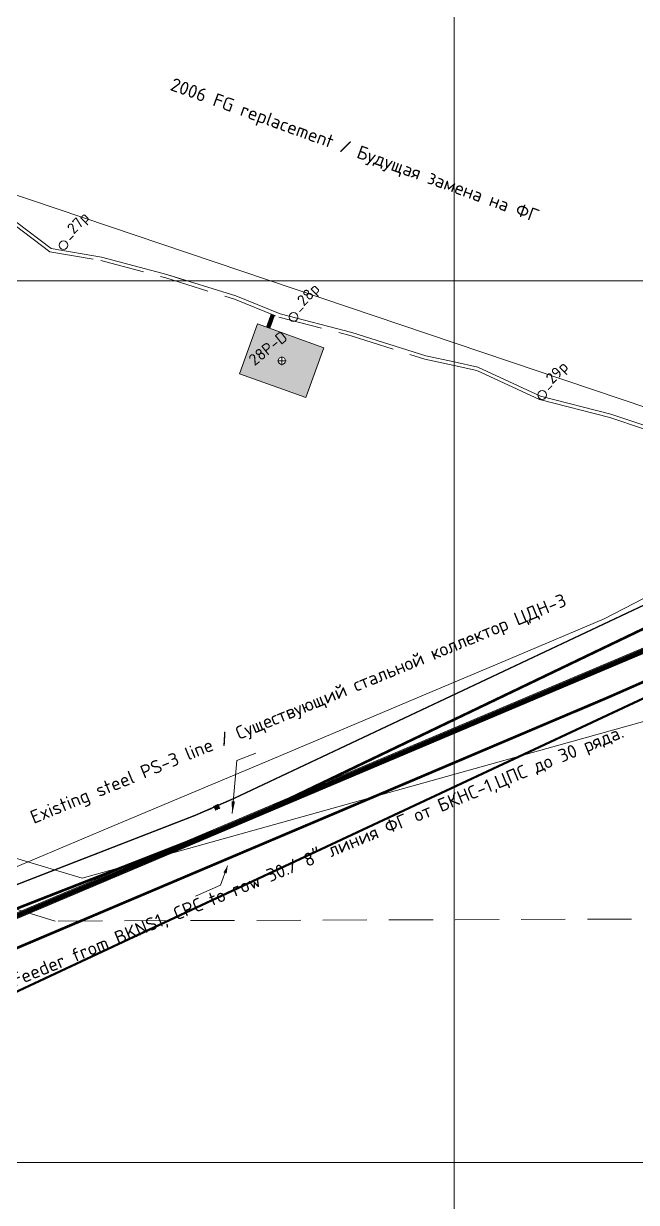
# Model space of a CAD drawing. Header units: millimetres. Extents: x 519 to 9564855, y -810 to 5021775.
# Drawn here: x 9532512 to 9533207, y 4995955 to 4997292 of the extents above; entities that cross this region are included whole.
import ezdxf

# ---------------------------------------------------------------- set-up
doc = ezdxf.new("R2010")
doc.units = ezdxf.units.MM
doc.header["$LTSCALE"] = 2
doc.header["$MEASUREMENT"] = 0
doc.header["$PDMODE"] = 2
doc.header["$PDSIZE"] = 5
for name, pattern in [('92051501$0$DASHED', [0.75, 0.5, -0.25]), ('92051501$0$GROUND2', [35, 25, -10]), ('ACAD_ISO02W100', [15, 12, -3]), ('ACAD_ISO04W100', [30, 24, -3, 0, -3]), ('CENTER2', [28.575, 19.05, -3.175, 3.175, -3.175]), ('DASHED', [0.75, 0.5, -0.25]), ('HIDDEN2', [4.7625, 3.175, -1.5875])]:
    doc.linetypes.add(name, pattern=pattern)
for name, color, linetype, lineweight in [('BORDER', 3, 'Continuous', 40), ('CONCRETE-SECTION-NEW', 2, 'Continuous', 35), ('STEEL-NEW', 1, 'Continuous', 35), ('Скв на 2025 допы от ХеКай', 204, 'Continuous', 0)]:
    doc.layers.add(name, color=color, linetype=linetype, lineweight=lineweight)
for name, color, linetype in [('CENTERLINE', 6, 'CENTER2'), ('FIBERGLASS', 212, 'Continuous'), ('GRID_PULKOVO', 7, 'Continuous'), ('HACH', 7, 'Continuous'), ('New disposal wells', 191, 'Continuous'), ('OilColl&Flowlines', 3, 'Continuous'), ('OLD WELLS(dr.bfr2000)', 24, 'Continuous'), ('PPLINE_WAT', 7, 'WTR_LINE'), ('ROAD_GROUND', 9, 'Continuous'), ('STPOIT', 30, 'Continuous'), ('Проектируемая линия', 1, 'Continuous'), ('Скважины на 2015 год', 7, 'Continuous')]:
    doc.layers.add(name, color=color, linetype=linetype)
doc.layers.add('HIDDEN', color=1, linetype='HIDDEN2', plot=False)
doc.styles.add('92051501$0$STANDARD', font='simplex.shx')
doc.styles.add('Elect', font='isocpeur.ttf')
doc.styles.get("Standard").update_dxf_attribs({"font": 'isocpeur.ttf', "width": 0.5})
doc.linetypes.add('_GP_B3', pattern='A,100,-6,["В3",Standard,S=5,R=0,X=-3,Y=-2.5],-8', length=114)
doc.linetypes.add('WTR_LINE', pattern='A,0.5,-0.2,["W",92051501$0$STANDARD,S=0.1,R=0,X=-0.1,Y=-0.05],-0.05', length=0.75)

msp = doc.modelspace()

# ---------------------------------------------------------------- hatches: boundary and pattern name
at = {"layer": 'HACH', "lineweight": 0}
h = msp.add_hatch(dxfattribs=at)
h.set_pattern_fill('HEX', color=0, scale=0.0035, angle=-64.79958427, style=0)
h.set_pattern_definition([(295.20042, (9532711.696642, 4996397.40564), (0.017415518, 0.008195275), [0.0111125, -0.022225]), (55.20042, (9532711.696642, 4996397.40564), (-0.015805075, 0.010984643), [0.0111125, -0.022225]), (355.20042, (9532711.701373, 4996397.395585), (0.001610443, 0.019179918), [0.0111125, -0.022225])])
edge = h.paths.add_edge_path()
edge.add_ellipse((9532730.8688, 4996402.0702), major_axis=(0.11642, 0.05478), ratio=0.8222223153, start_angle=0, end_angle=360)
at = {"layer": 'Скважины на 2015 год', "linetype": 'ByBlock', "lineweight": 0, "ltscale": 5}
h = msp.add_hatch(color=141, dxfattribs=at)
h.set_gradient(color1=(127, 223, 255), color2=(127, 223, 255), tint=1)
h.paths.add_polyline_path([(9532852.33249, 4996923.80995), (9532831.96633, 4996867.3722), (9532756.716, 4996894.52708), (9532777.08216, 4996950.96482)])
edge = h.paths.add_edge_path(flags=16)
edge.add_arc((9532804.52, 4996909.17), 4.09, 0, 360)

# ---------------------------------------------------------------- linework, layer by layer
at = {"color": 0, "lineweight": 0}
for p, q in [((9532731.91847, 4996405.88419), (9532732.18992, 4996406.01193)), ((9532732.04621, 4996405.61275), (9532732.31765, 4996405.74048)), ((9532732.18992, 4996406.01193), (9532732.31765, 4996405.74048)), ((9532727.39435, 4996403.75526), (9532727.6658, 4996403.883)), ((9532727.52209, 4996403.48382), (9532727.79353, 4996403.61155)), ((9532727.6658, 4996403.883), (9532727.79353, 4996403.61155)), ((9532728.24592, 4996401.94562), (9532728.51737, 4996402.07335)), ((9532728.37366, 4996401.67417), (9532728.64511, 4996401.8019)), ((9532728.51737, 4996402.07335), (9532728.64511, 4996401.8019)), ((9532729.31039, 4996399.68356), (9532729.58184, 4996399.81129)), ((9532729.43812, 4996399.41211), (9532729.70957, 4996399.53984)), ((9532729.58184, 4996399.81129), (9532729.70957, 4996399.53984)), ((9532729.65602, 4996404.82056), (9532729.92747, 4996404.94829)), ((9532729.78376, 4996404.54911), (9532730.0552, 4996404.67685)), ((9532729.92747, 4996404.94829), (9532730.0552, 4996404.67685)), ((9532731.12004, 4996400.53513), (9532731.39148, 4996400.66286)), ((9532731.24777, 4996400.26368), (9532731.51922, 4996400.39142)), ((9532731.39148, 4996400.66286), (9532731.51922, 4996400.39142)), ((9532732.77004, 4996404.07454), (9532733.04149, 4996404.20228)), ((9532732.89778, 4996403.8031), (9532733.16923, 4996403.93083)), ((9532732.92968, 4996401.3867), (9532733.20113, 4996401.51443)), ((9532733.04149, 4996404.20228), (9532733.16923, 4996403.93083)), ((9532733.05742, 4996401.11525), (9532733.32887, 4996401.24299)), ((9532733.20113, 4996401.51443), (9532733.32887, 4996401.24299)), ((9532733.83451, 4996401.81249), (9532734.10596, 4996401.94022)), ((9532733.96224, 4996401.54104), (9532734.23369, 4996401.66877)), ((9532734.10596, 4996401.94022), (9532734.23369, 4996401.66877))]:
    msp.add_line(p, q, dxfattribs=at)
at = {"lineweight": 0}
for p, q in [((9532731.91847, 4996405.88419), (9532732.04621, 4996405.61275)), ((9532732.11806, 4996405.81234), (9532732.03575, 4996405.98726)), ((9532732.1996, 4996405.63907), (9532732.14326, 4996405.75878)), ((9532727.39435, 4996403.75526), (9532727.52209, 4996403.48382)), ((9532727.59394, 4996403.68341), (9532727.51163, 4996403.85833)), ((9532727.67548, 4996403.51014), (9532727.61915, 4996403.62985)), ((9532728.24592, 4996401.94562), (9532728.37366, 4996401.67417)), ((9532728.42031, 4996401.92732), (9532728.3632, 4996402.04868)), ((9532728.52705, 4996401.70049), (9532728.47072, 4996401.8202)), ((9532728.66263, 4996401.75277), (9532728.58409, 4996401.95505)), ((9532729.31039, 4996399.68356), (9532729.43812, 4996399.41211)), ((9532729.48478, 4996399.66526), (9532729.42767, 4996399.78662)), ((9532729.59151, 4996399.43843), (9532729.50998, 4996399.6117)), ((9532729.65602, 4996404.82056), (9532729.78376, 4996404.54911)), ((9532729.93715, 4996404.57544), (9532729.7733, 4996404.92363)), ((9532729.85561, 4996404.7487), (9532730.48095, 4996403.41981)), ((9532730.704, 4996403.00905), (9532730.61145, 4996403.20531)), ((9532730.84395, 4996402.59978), (9532730.76541, 4996402.80206)), ((9532731.12004, 4996400.53513), (9532731.24777, 4996400.26368)), ((9532731.40116, 4996400.29001), (9532731.23731, 4996400.6382)), ((9532732.77004, 4996404.07454), (9532732.89778, 4996403.8031)), ((9532732.94443, 4996404.05624), (9532732.88732, 4996404.17761)), ((9532732.92968, 4996401.3867), (9532733.05742, 4996401.11525)), ((9532733.05117, 4996403.82942), (9532732.99484, 4996403.94913)), ((9532733.21081, 4996401.14158), (9532733.04696, 4996401.48977)), ((9532733.83451, 4996401.81249), (9532733.96224, 4996401.54104)), ((9532734.0089, 4996401.79418), (9532733.95179, 4996401.91555)), ((9532734.11563, 4996401.56736), (9532734.03371, 4996401.74146))]:
    msp.add_line(p, q, dxfattribs=at)
at = {"color": 0, "linetype": 'ACAD_ISO04W100', "lineweight": 0}
for p, q in [((9532731.9371, 4996405.72718), (9532732.06451, 4996405.78714)), ((9532732.11806, 4996405.81234), (9532732.29903, 4996405.89749)), ((9532727.41298, 4996403.59825), (9532727.59394, 4996403.68341)), ((9532727.6475, 4996403.70861), (9532727.77491, 4996403.76857)), ((9532728.26455, 4996401.7886), (9532728.62648, 4996401.95892)), ((9532729.32902, 4996399.52654), (9532729.50998, 4996399.6117)), ((9532729.67465, 4996404.66354), (9532729.80206, 4996404.7235)), ((9532729.90917, 4996404.7739), (9532730.03658, 4996404.83386)), ((9532731.13866, 4996400.37811), (9532731.26607, 4996400.43807)), ((9532731.37318, 4996400.48847), (9532731.50059, 4996400.54843)), ((9532732.78867, 4996403.91753), (9532733.1506, 4996404.08785)), ((9532732.94831, 4996401.22969), (9532733.31024, 4996401.4)), ((9532733.85313, 4996401.65547), (9532734.21506, 4996401.82579))]:
    msp.add_line(p, q, dxfattribs=at)
at = {"color": 7, "lineweight": 0, "ltscale": 0.5}
msp.add_lwpolyline([(9532730.48095, 4996403.41981), (9532730.2656, 4996403.87106), (9532730.69631, 4996402.96857)], dxfattribs=at)
at = {"layer": 'BORDER', "color": 0, "lineweight": 0, "ltscale": 0.1}
for p, q in [((9532729.52454, 4996403.15064), (9532729.17165, 4996402.98458)), ((9532729.17165, 4996402.98458), (9532729.33771, 4996402.6317)), ((9532729.33771, 4996402.6317), (9532729.69059, 4996402.79775)), ((9532729.69059, 4996402.79775), (9532729.52454, 4996403.15064)), ((9532731.65087, 4996404.15123), (9532731.29799, 4996403.98518)), ((9532731.29799, 4996403.98518), (9532731.46405, 4996403.6323)), ((9532731.46405, 4996403.6323), (9532731.81693, 4996403.79835)), ((9532731.81693, 4996403.79835), (9532731.65087, 4996404.15123))]:
    msp.add_line(p, q, dxfattribs=at)
at = {"layer": 'CENTERLINE', "color": 0, "linetype": 'CENTER2', "lineweight": 0, "ltscale": 0.5}
for p, q in [((9532729.60989, 4996402.51127), (9532729.22568, 4996403.32775)), ((9532731.3213, 4996403.78063), (9532731.79362, 4996404.0029)), ((9532731.73623, 4996403.51187), (9532731.35202, 4996404.32835))]:
    msp.add_line(p, q, dxfattribs=at)
at = {"layer": 'CONCRETE-SECTION-NEW', "color": 0, "lineweight": 0}
for p, q in [((9532728.96807, 4996403.1706), (9532729.51097, 4996403.42607)), ((9532728.96807, 4996403.1706), (9532729.35128, 4996402.35626)), ((9532729.89417, 4996402.61173), (9532729.35128, 4996402.35626)), ((9532729.51097, 4996403.42607), (9532729.89417, 4996402.61173)), ((9532731.09441, 4996404.1712), (9532731.6373, 4996404.42667)), ((9532731.09441, 4996404.1712), (9532731.47762, 4996403.35686)), ((9532732.02051, 4996403.61233), (9532731.47762, 4996403.35686)), ((9532731.6373, 4996404.42667), (9532732.02051, 4996403.61233))]:
    msp.add_line(p, q, dxfattribs=at)
at = {"layer": 'FIBERGLASS', "color": 5, "linetype": '92051501$0$DASHED', "lineweight": 0, "ltscale": 50}
for p, q in [((9532547.59633, 4996273.71071), (9530838.76864, 4996793.30111)), ((9534776.05418, 4996281.14462), (9532547.59633, 4996273.71071))]:
    msp.add_line(p, q, dxfattribs=at)
at = {"layer": 'FIBERGLASS', "lineweight": 0}
msp.add_line((9533138.27454, 4996511.80618, 1.87939), (9531823.13387, 4995954.53352, 6.9648), dxfattribs=at)
at = {"layer": 'FIBERGLASS', "color": 0, "lineweight": 0, "ltscale": 25}
for p, q in [((9532743.05088, 4996336.13565), (9532735.14029, 4996314.49393)), ((9532735.14029, 4996314.49393), (9532706.59325, 4996301.7837))]:
    msp.add_line(p, q, dxfattribs=at)
at = {"layer": 'FIBERGLASS', "linetype": 'DASHED', "lineweight": 0, "ltscale": 0.07, "const_width": 3}
for points in [[(9533138.27454, 4996511.80618), (9533177.57455, 4996528.64403), (9533212.92989, 4996544.18523), (9533244.86023, 4996558.65719), (9533273.88521, 4996572.28731), (9533300.52448, 4996585.30299), (9533325.29769, 4996597.93165), (9533348.7245, 4996610.40068), (9533371.32455, 4996622.9375), (9533393.5517, 4996635.7506), (9533415.5967, 4996648.97292), (9533437.58448, 4996662.71848), (9533459.63999, 4996677.10131), (9533481.88818, 4996692.23543), (9533504.45399, 4996708.23486), (9533527.46237, 4996725.21364), (9533551.03827, 4996743.28578)], [(9533411.51115, 4996699.60921), (9532784.16616, 4996398.63459)], [(9531840.96312, 4996028.55988), (9532757.02484, 4996386.84393)]]:
    msp.add_lwpolyline(points, dxfattribs=at)
at = {"layer": 'FIBERGLASS', "linetype": 'DASHED', "lineweight": 0, "ltscale": 0.07, "const_width": 3, "elevation": 6.9648}
msp.add_lwpolyline([(9531690.73478, 4995239.97754), (9531702.22162, 4995244.75209), (9531722.1925, 4995256.8842, 0.2628751333), (9531726.88596, 4995265.25987), (9531759.5313, 4995873.32849), (9531764.25773, 4995891.97444), (9531771.26582, 4995907.67226), (9531780.27375, 4995921.46688), (9531793.70667, 4995935.91338), (9531807.38688, 4995946.2688), (9531825.74744, 4995955.64098), (9532856.82775, 4996392.547), (9532922.38663, 4996420.32667), (9533177.57455, 4996528.64403)], format="xyb", dxfattribs=at)
at = {"layer": 'FIBERGLASS', "linetype": 'DASHED', "lineweight": 0, "ltscale": 0.07, "const_width": 3}
msp.add_lwpolyline([(9532757.02484, 4996386.84393, 0.0185011648), (9532784.16616, 4996398.63459)], format="xyb", dxfattribs=at)
at = {"layer": 'FIBERGLASS', "color": 0, "lineweight": 0, "ltscale": 25}
msp.add_lwpolyline([(9532743.05088, 4996336.13565, 0, 4, 0), (9532740.15512, 4996328.21344, 4, 4, 0)], format="xyseb", dxfattribs=at)
at = {"layer": 'GRID_PULKOVO', "lineweight": 0}
for p, q in [((9533000, 5010000), (9533000, 4992000)), ((9519000, 4997000), (9533000, 4997000)), ((9533000, 4997000), (9548000, 4997000)), ((9519000, 4996000), (9533000, 4996000)), ((9533000, 4996000), (9548000, 4996000))]:
    msp.add_line(p, q, dxfattribs=at)
at = {"layer": 'HIDDEN', "color": 0, "lineweight": 0, "ltscale": 0.5}
for p, q in [((9532730.256, 4996402.29019), (9532731.07035, 4996402.6734)), ((9532730.30066, 4996402.30568), (9532730.55613, 4996401.76278)), ((9532730.30066, 4996402.30568), (9532730.55613, 4996401.76278)), ((9532730.5136, 4996401.74277), (9532731.32762, 4996402.12583)), ((9532731.03091, 4996402.64932), (9532731.28638, 4996402.10642)), ((9532731.0696, 4996402.67415), (9532732.11047, 4996403.16396)), ((9532731.23928, 4996402.73632), (9532731.48623, 4996402.21152)), ((9532732.37105, 4996402.6102), (9532731.33018, 4996402.1204)), ((9532731.42024, 4996402.82147), (9532731.6672, 4996402.29668)), ((9532731.60121, 4996402.90663), (9532731.84816, 4996402.38183)), ((9532731.78217, 4996402.99179), (9532732.02913, 4996402.46699)), ((9532731.96314, 4996403.07694), (9532732.21009, 4996402.55215))]:
    msp.add_line(p, q, dxfattribs=at)
for points in [[(9532730.27314, 4996402.3473), (9532730.2939, 4996402.30319), (9532730.29581, 4996402.30409, 0.3910205516), (9532730.29792, 4996402.30927), (9532730.2876, 4996402.34216, -0.3591367076), (9532730.29047, 4996402.34923), (9532730.36919, 4996402.38628, -0.3910205516), (9532730.37646, 4996402.38398), (9532730.39523, 4996402.35506, 0.3591367076), (9532730.40056, 4996402.35338), (9532730.40248, 4996402.35428), (9532730.38172, 4996402.39839)], [(9532730.57066, 4996401.71505), (9532730.5499, 4996401.75916), (9532730.55182, 4996401.76006, -0.3910205516), (9532730.55715, 4996401.75838), (9532730.57592, 4996401.72946, 0.3591367076), (9532730.58319, 4996401.72717), (9532730.66191, 4996401.76421, 0.3910205516), (9532730.66478, 4996401.77128), (9532730.65446, 4996401.80417, -0.3591367076), (9532730.65657, 4996401.80936), (9532730.65848, 4996401.81026), (9532730.67924, 4996401.76615)], [(9532731.0151, 4996402.69644), (9532731.03585, 4996402.65233), (9532731.03394, 4996402.65143, -0.3910205516), (9532731.0286, 4996402.65311), (9532731.00984, 4996402.68203, 0.3591367076), (9532731.00256, 4996402.68433), (9532730.92384, 4996402.64728, 0.3910205516), (9532730.92097, 4996402.64021), (9532730.9313, 4996402.60733, -0.3591367076), (9532730.92919, 4996402.60214), (9532730.92728, 4996402.60124), (9532730.90652, 4996402.64535)], [(9532731.31261, 4996402.0642), (9532731.29186, 4996402.10831), (9532731.28994, 4996402.10741, 0.3910205516), (9532731.28784, 4996402.10222), (9532731.29816, 4996402.06933, -0.3591367076), (9532731.29529, 4996402.06226), (9532731.21657, 4996402.02522, -0.3910205516), (9532731.20929, 4996402.02751), (9532731.19053, 4996402.05643, 0.3591367076), (9532731.18519, 4996402.05811), (9532731.18328, 4996402.05721), (9532731.20404, 4996402.0131)]]:
    msp.add_lwpolyline(points, format="xyb", close=True, dxfattribs=at)
at = {"layer": 'OilColl&Flowlines', "color": 0, "lineweight": 0, "ltscale": 25}
for p, q in [((9532753.65626, 4996455.75656), (9532775.15408, 4996463.96125)), ((9532748.33296, 4996395.53042), (9532753.65626, 4996455.75656))]:
    msp.add_line(p, q, dxfattribs=at)
at = {"layer": 'OilColl&Flowlines', "lineweight": 0, "ltscale": 0.2, "const_width": 1.5}
for points in [[(9532786.32884, 4996429.75876), (9533446.1949, 4996740.95301)], [(9532749.83723, 4996412.54924), (9532786.32884, 4996429.75876)], [(9532706.29611, 4996393.56939), (9532749.83723, 4996412.54924)], [(9531826.38166, 4996051.89838), (9532706.29611, 4996393.56939)]]:
    msp.add_lwpolyline(points, dxfattribs=at)
at = {"layer": 'OilColl&Flowlines', "color": 0, "lineweight": 0, "ltscale": 25}
msp.add_lwpolyline([(9532748.33296, 4996395.53042, 0, 4, 0), (9532749.47613, 4996409.37195, 8, 8, 0)], format="xyseb", dxfattribs=at)
at = {"layer": 'OLD WELLS(dr.bfr2000)', "lineweight": 0}
for centre in [(9532817.8, 4996958.8), (9533099.8, 4996870.4)]:
    msp.add_circle(centre, 5, dxfattribs=at)
at = {"layer": 'OLD WELLS(dr.bfr2000)', "color": 252, "linetype": 'ByBlock', "lineweight": 0, "ltscale": 25}
for start, end in [(0.00000003, 180.00000003), (180.00000003, 0.00000003)]:
    msp.add_arc((9532556.9, 4997040.3), 5, start, end, dxfattribs=at)
at = {"layer": 'PPLINE_WAT', "color": 6, "linetype": '_GP_B3', "lineweight": 0, "ltscale": 0.01, "flags": 128}
msp.add_lwpolyline([(9535075.29588, 4997207.3991), (9535012.6, 4997001.7), (9532578, 4996322.4), (9530885.46025, 4996831.0564)], dxfattribs=at)
at = {"layer": 'PPLINE_WAT', "lineweight": 0, "ltscale": 20}
for points in [[(9533000, 4996929.4499), (9532277.123, 4997173.298)], [(9533000, 4996929.4499), (9533505.48485, 4996758.93469)], [(9532967.76125, 4996530.95425), (9533051.24676, 4996566.21288), (9533170.14635, 4996616.42484), (9533248.25056, 4996656.77958), (9533472.05144, 4996770.42951)]]:
    msp.add_lwpolyline(points, dxfattribs=at)
at = {"layer": 'PPLINE_WAT', "lineweight": 0, "ltscale": 10}
msp.add_lwpolyline([(9531807.76785, 4996059.81659), (9531896.83992, 4996100.23668), (9532080.04846, 4996163.87684), (9532192.36144, 4996203.39912), (9532284.45701, 4996243.34919), (9532445.61272, 4996310.94004), (9532607.21724, 4996379.13081), (9532793.48933, 4996457.3536), (9532967.76125, 4996530.95425)], dxfattribs=at)
at = {"layer": 'ROAD_GROUND', "lineweight": 0}
for p, q in [((9532504.05808, 4997065.94164), (9532543.06943, 4997036.43559)), ((9532543.06943, 4997036.43559), (9532600.19227, 4997026.76713)), ((9532600.19227, 4997026.76713), (9532674.04962, 4997006.8979)), ((9532674.04962, 4997006.8979), (9532696.28252, 4997000))]:
    msp.add_line(p, q, dxfattribs=at)
for points in [[(9532182.5169, 4997181.48108), (9532186.3212, 4997180.02317), (9532245.8521, 4997169.15405), (9532310.78945, 4997150.44846), (9532389.34091, 4997111.62417), (9532462.73632, 4997083.56415), (9532504.05808, 4997065.94164), (9532543.06943, 4997036.43559), (9532600.19227, 4997026.76713), (9532674.04962, 4997006.8979), (9532752.28371, 4996982.62527), (9532802.48947, 4996962.26349), (9532884.13809, 4996941.40217), (9532967.86974, 4996914.82387), (9533000, 4996907.82952)], [(9533000, 4996907.82952), (9533026.92096, 4996901.96918), (9533097.98757, 4996868.93822), (9533177.79935, 4996848.50022), (9533254.27166, 4996822.95984), (9533312.70232, 4996804.55018), (9533354.1241, 4996789.97212), (9533386.61416, 4996775.35654), (9533430.13439, 4996770.28425), (9533459.58399, 4996744.53512)], [(9533000, 4996903.73585), (9533025.637, 4996898.155), (9533096.637, 4996865.155), (9533176.66819, 4996844.66082), (9533253.037, 4996819.155), (9533311.437, 4996800.755), (9533352.637, 4996786.255), (9533385.537, 4996771.455), (9533428.437, 4996766.455), (9533460.34571, 4996738.55576)], [(9533481.74867, 4996717.5106), (9533222.06818, 4996586.57262), (9533026.13118, 4996503.70321)], [(9533486.437, 4996713.155), (9533224.59029, 4996581.12476), (9533026.13118, 4996497.18864)], [(9533026.13118, 4996503.70321), (9532245.56818, 4996173.57262), (9531749.46818, 4996001.57262), (9531749.46818, 4996001.57262), (9531749.46818, 4996001.57262)], [(9533026.13118, 4996497.18864), (9532247.72188, 4996167.96894), (9531751.35378, 4995995.87599), (9531752.76078, 4995996.3638), (9531752.76078, 4995996.3638)]]:
    msp.add_lwpolyline(points, dxfattribs=at)
at = {"layer": 'ROAD_GROUND', "linetype": '92051501$0$GROUND2', "lineweight": 0}
msp.add_lwpolyline([(9532180.68215, 4997177.90054), (9532185.237, 4997176.155), (9532244.937, 4997165.255), (9532309.33814, 4997146.70388), (9532387.737, 4997107.955), (9532461.237, 4997079.855), (9532502.037, 4997062.455), (9532541.437, 4997032.655), (9532599.337, 4997022.855), (9532672.937, 4997003.055), (9532750.937, 4996978.855), (9532801.237, 4996958.455), (9532883.037, 4996937.555), (9532966.837, 4996910.955), (9533000, 4996903.73585)], dxfattribs=at)
at = {"layer": 'ROAD_GROUND', "lineweight": 0, "const_width": 5}
for points in [[(9533483.09936, 4996714.83187), (9533223.32924, 4996583.84869), (9533026.13118, 4996500.44593)], [(9533026.13118, 4996500.44593), (9532246.64503, 4996170.77078), (9531750.37068, 4995998.71159), (9531745.25448, 4995996.7413), (9531750.37068, 4995998.71159)]]:
    msp.add_lwpolyline(points, dxfattribs=at)
at = {"layer": 'STEEL-NEW', "color": 0, "lineweight": 0}
for p, q in [((9532730.23684, 4996402.33091), (9532731.86553, 4996403.09732)), ((9532730.23684, 4996402.33091), (9532730.53489, 4996401.69753)), ((9532730.25813, 4996402.28567), (9532731.07215, 4996402.66872)), ((9532730.30518, 4996402.30781), (9532730.56065, 4996401.76491)), ((9532730.51573, 4996401.73825), (9532731.33007, 4996402.12146)), ((9532730.53489, 4996401.69753), (9532732.16358, 4996402.46395)), ((9532731.02691, 4996402.64743), (9532731.28238, 4996402.10454)), ((9532731.05086, 4996402.71396), (9532732.09173, 4996403.20377)), ((9532731.05086, 4996402.71396), (9532731.34891, 4996402.08059)), ((9532731.05086, 4996402.71396), (9532731.34891, 4996402.08059)), ((9532731.07641, 4996402.65967), (9532732.11728, 4996403.14948)), ((9532731.25738, 4996402.74483), (9532731.50433, 4996402.22003)), ((9532732.36424, 4996402.62468), (9532731.32337, 4996402.13488)), ((9532732.38978, 4996402.57039), (9532731.34891, 4996402.08059)), ((9532731.43834, 4996402.82999), (9532731.6853, 4996402.30519)), ((9532731.61931, 4996402.91515), (9532731.86626, 4996402.39035)), ((9532731.80027, 4996403.0003), (9532732.04723, 4996402.47551)), ((9532731.98123, 4996403.08546), (9532732.22819, 4996402.56066)), ((9532732.09173, 4996403.20377), (9532732.11728, 4996403.14948)), ((9532732.36424, 4996402.62468), (9532732.38978, 4996402.57039))]:
    msp.add_line(p, q, dxfattribs=at)
for points in [[(9532730.2882, 4996402.22176), (9532730.27447, 4996402.2153), (9532730.19783, 4996402.37817), (9532730.40594, 4996402.4761), (9532730.43122, 4996402.42238)], [(9532730.72927, 4996401.789), (9532730.75508, 4996401.73414), (9532730.54697, 4996401.63621), (9532730.47033, 4996401.79908), (9532730.48407, 4996401.80554)], [(9532730.85649, 4996402.6225), (9532730.83094, 4996402.67679), (9532731.03905, 4996402.77472), (9532731.0646, 4996402.72043)], [(9532731.36265, 4996402.08705), (9532731.38819, 4996402.03276), (9532731.18008, 4996401.93483), (9532731.15454, 4996401.98912)], [(9532732.00705, 4996403.03061), (9532732.15683, 4996403.10109), (9532732.08018, 4996403.26395), (9532731.87207, 4996403.16602), (9532731.89736, 4996403.1123)], [(9532732.20238, 4996402.61552), (9532732.35215, 4996402.686), (9532732.4288, 4996402.52313), (9532732.22069, 4996402.4252), (9532732.19541, 4996402.47892)]]:
    msp.add_lwpolyline(points, dxfattribs=at)
at = {"layer": 'STPOIT', "color": 0, "lineweight": 0}
for p, q in [((9532729.90917, 4996404.7739), (9532732.06412, 4996405.78797)), ((9532732.14326, 4996405.75878), (9532732.94443, 4996404.05624)), ((9532727.61915, 4996403.62985), (9532728.42031, 4996401.92732)), ((9532727.6471, 4996403.70944), (9532729.80206, 4996404.7235)), ((9532728.47072, 4996401.8202), (9532729.48478, 4996399.66526)), ((9532729.56314, 4996399.63773), (9532731.26569, 4996400.4389)), ((9532731.37279, 4996400.4893), (9532733.07534, 4996401.29047)), ((9532732.99484, 4996403.94913), (9532734.0089, 4996401.79418)), ((9532733.44988, 4996400.92958), (9532733.9989, 4996401.69305))]:
    msp.add_line(p, q, dxfattribs=at)
for points in [[(9532731.53219, 4996404.70876), (9532731.53219, 4996404.70876), (9532732.17087, 4996403.35153), (9532729.4564, 4996402.07417), (9532728.81772, 4996403.4314), (9532731.53219, 4996404.70876)], [(9532732.17087, 4996403.35153), (9532732.17087, 4996403.35153), (9532732.80955, 4996401.99429), (9532730.09507, 4996400.71693), (9532729.4564, 4996402.07417), (9532732.17087, 4996403.35153)]]:
    msp.add_lwpolyline(points, dxfattribs=at)
for centre in [(9532732.11806, 4996405.81234), (9532727.59394, 4996403.68341), (9532728.44552, 4996401.87376), (9532729.50998, 4996399.6117), (9532729.85561, 4996404.7487), (9532731.31963, 4996400.46327), (9532732.96963, 4996404.00269), (9532733.12928, 4996401.31484), (9532734.0341, 4996401.74063)]:
    msp.add_circle(centre, 0.05919, dxfattribs=at)
at = {"layer": 'Проектируемая линия', "color": 3, "linetype": 'ByBlock', "lineweight": 0, "ltscale": 0.5}
msp.add_line((9532724.95398, 4996400.81424), (9532066.77809, 4996145.24438), dxfattribs=at)
msp.add_lwpolyline([(9533350.61931, 4996695.87935), (9532731.36963, 4996403.83988)], dxfattribs=at)
at = {"layer": 'Скв на 2025 допы от ХеКай', "color": 244, "linetype": 'ACAD_ISO02W100', "lineweight": 0, "true_color": 0x991b1e, "const_width": 1.5}
msp.add_lwpolyline([(9531576.7302, 4995331.14349), (9531725.43451, 4995341.75468), (9531788.01647, 4995342.93618), (9531828.32733, 4995341.67061), (9531833.91071, 4995508.36153), (9531852.43176, 4995723.58689), (9531867.18522, 4995895.03062), (9532039.37356, 4995975.62201), (9532220.5146, 4996060.40364), (9532311.08074, 4996102.80381), (9532401.65564, 4996145.18527), (9532454.9063, 4996170.10883), (9532539.11312, 4996209.52116), (9532723.76237, 4996295.94479), (9532843.174, 4996351.83446), (9532998.32941, 4996424.45372), (9533179.47045, 4996509.23535), (9533360.61148, 4996594.01699), (9533569.11591, 4996691.60584), (9533575.99708, 4996771.56905), (9533966.12205, 4996954.16247), (9534167.59382, 4997048.46126)], dxfattribs=at)
at = {"layer": 'Скв на 2025 допы от ХеКай', "color": 244, "linetype": 'ACAD_ISO02W100', "lineweight": 0, "true_color": 0x991b1e, "const_width": 1.5, "elevation": 24.20235}
msp.add_lwpolyline([(9531532.65418, 4995329.00087), (9531725.4861, 4995342.75328), (9531788.06807, 4995343.93478), (9531827.37992, 4995342.61801), (9531832.95393, 4995509.02924), (9531866.22843, 4995895.69831), (9531998.98022, 4995957.83174), (9532453.31404, 4996170.4791), (9532460.28456, 4996173.7416), (9532465.63968, 4996176.24802), (9532470.23465, 4996178.39865), (9532582.36838, 4996230.88197), (9532758.52279, 4996313.32964), (9532818.6703, 4996341.48121), (9532860.09377, 4996360.86914), (9532922.68298, 4996390.16352), (9533035.22097, 4996442.83605), (9533306.93253, 4996570.00849), (9533457.0922, 4996640.28954), (9533568.15912, 4996692.27354), (9533575.03849, 4996772.21563), (9533752.33331, 4996855.20445), (9533875.12762, 4996912.67736), (9534056.26866, 4996997.45899)], dxfattribs=at)
at = {"layer": 'Скважины на 2015 год', "color": 253, "linetype": 'ByBlock', "lineweight": 0, "ltscale": 5, "const_width": 5}
msp.add_lwpolyline([(9532794.32653, 4996961.25766), (9532789.05336, 4996946.64489)], dxfattribs=at)
at = {"layer": 'Скважины на 2015 год', "color": 0, "linetype": 'ByBlock', "lineweight": 0, "ltscale": 5}
msp.add_lwpolyline([(9532852.33249, 4996923.80995), (9532831.96633, 4996867.3722), (9532756.716, 4996894.52708), (9532777.08216, 4996950.96482), (9532852.33249, 4996923.80995)], dxfattribs=at)
msp.add_circle((9532804.52, 4996909.17), 4.09, dxfattribs=at)
msp.add_point((9532804.52, 4996909.17), dxfattribs=at)

# ---------------------------------------------------------------- texts
at = {"layer": 'FIBERGLASS', "color": 0, "lineweight": 0, "style": 'Elect'}
msp.add_text('8"FG Feeder from BKNS1, CPC to row 30./ 8" линия ФГ от БКНС-1,ЦПС до 30 ряда.', height=15, rotation=22.28622087, dxfattribs=at).set_placement((9532452.95274, 4996178.94436, 4.13502))
at = {"layer": 'New disposal wells', "color": 7, "lineweight": 0, "style": 'Elect'}
msp.add_text('2006 FG replacement / Будущая замена на ФГ', height=15, rotation=340.07840292, dxfattribs=at).set_placement((9532676.88871, 4997216.47859))
at = {"layer": 'OilColl&Flowlines', "color": 0, "lineweight": 0, "style": 'Elect'}
msp.add_text('Existing steel PS-3 line / Существующий стальной коллектор ЦДН-3', height=15, rotation=22.28622087, dxfattribs=at).set_placement((9532523.17335, 4996383.69093))
at = {"layer": 'OLD WELLS(dr.bfr2000)', "lineweight": 0, "style": 'Elect'}
for s, p in [(' _27p', (9532556.9, 4997040.3)), (' _28p', (9532817.8, 4996958.8)), (' _29p', (9533099.8, 4996870.4))]:
    msp.add_text(s, height=12.5, rotation=44.99999992, dxfattribs=at).set_placement(p)
at = {"layer": 'Скважины на 2015 год', "color": 0, "linetype": 'ByBlock', "lineweight": 0, "ltscale": 5, "style": 'Elect'}
msp.add_text('28P-D', height=13, rotation=38.58693198, dxfattribs=at).set_placement((9532773.55446, 4996902.8654))

doc.saveas('drawing.dxf')
